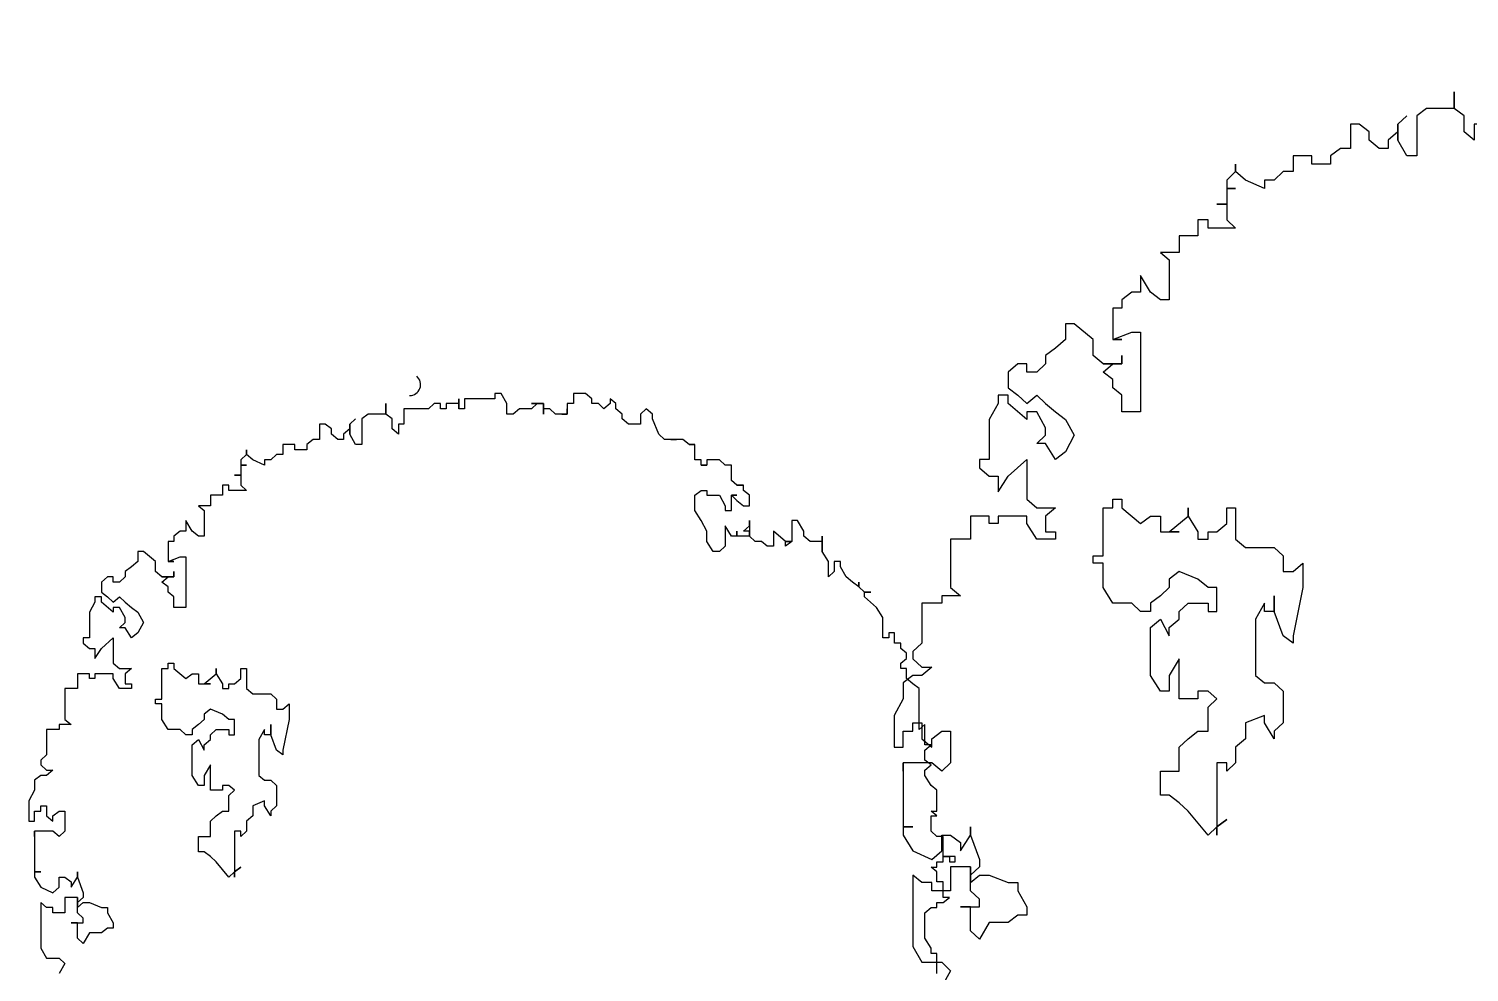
# Model space of a CAD drawing. Extents: x -30 to 1202, y 231 to 898.
# Drawn here: x 160.71 to 167.27, y 369.07 to 373.36 of the extents above; entities that cross this region are included whole.
import ezdxf

# ---------------------------------------------------------------- set-up
doc = ezdxf.new("R2010")
doc.units = 0
doc.header["$LTSCALE"] = 0.04
doc.layers.get('0').update_dxf_attribs({"linetype": 'CONTINUOUS'})
for name, color, linetype in [('0.1', 1, 'CONTINUOUS'), ('0.5', 5, 'CONTINUOUS'), ('CONTORXXNP----00', 255, 'CONTINUOUS'), ('PISO', 1, 'CONTINUOUS')]:
    doc.layers.add(name, color=color, linetype=linetype)
doc.styles.get("Standard").update_dxf_attribs({"font": 'romans.shx'})

# ---------------------------------------------------------------- blocks, each defined once
blk = doc.blocks.new('ARB3')
at = {"color": 0}
for p, q in [((0.0136, 0.4913), (0.0078, 0.4913)), ((0.0078, 0.4913), (0.0078, 0.4852)), ((0.0078, 0.4852), (0.0078, 0.4782)), ((0.0078, 0.4782), (0.0078, 0.4852)), ((0.0078, 0.4852), (0.0136, 0.4852)), ((0.0078, 0.4852), (0.0136, 0.4852)), ((0.0136, 0.4852), (0.0136, 0.4913)), ((0.0581, 0.4782), (0.0523, 0.4852)), ((0.0523, 0.4852), (0.0523, 0.4782)), ((-0.0646, 0.4713), (-0.0698, 0.4652)), ((-0.042, 0.4713), (-0.0646, 0.4713)), ((-0.0368, 0.4713), (-0.042, 0.4652)), ((-0.042, 0.4652), (-0.042, 0.4713)), ((-0.0368, 0.4652), (-0.0368, 0.4713)), ((-0.0142, 0.4713), (-0.02, 0.4652)), ((0.0078, 0.4782), (-0.0142, 0.4782)), ((-0.0142, 0.4782), (-0.0142, 0.4713)), ((0.0136, 0.4782), (0.0078, 0.4782)), ((0.0136, 0.4713), (0.0136, 0.4782)), ((0.0194, 0.4713), (0.0136, 0.4713)), ((0.0245, 0.4713), (0.0194, 0.4652)), ((0.0194, 0.4652), (0.0194, 0.4713)), ((0.0355, 0.4713), (0.0245, 0.4713)), ((0.0523, 0.4782), (0.0355, 0.4782)), ((0.0355, 0.4782), (0.0355, 0.4713)), ((0.0581, 0.4713), (0.0581, 0.4782)), ((0.0633, 0.4713), (0.0581, 0.4713)), ((0.0633, 0.4652), (0.0633, 0.4713)), ((0.1356, 0.4713), (0.1137, 0.4713)), ((0.1137, 0.4713), (0.1137, 0.4652)), ((-0.1085, 0.4583), (-0.1143, 0.4652)), ((-0.1143, 0.4652), (-0.1143, 0.4583)), ((-0.0924, 0.4652), (-0.0975, 0.4583)), ((-0.0866, 0.4583), (-0.0924, 0.4652)), ((-0.0698, 0.4652), (-0.0807, 0.4583)), ((-0.02, 0.4652), (-0.0368, 0.4652)), ((0.0691, 0.4583), (0.0633, 0.4652)), ((0.1079, 0.4652), (0.0969, 0.4583)), ((0.1137, 0.4652), (0.1079, 0.4652)), ((-0.1757, 0.4521), (-0.1809, 0.4452)), ((-0.1311, 0.4521), (-0.1757, 0.4521)), ((-0.1143, 0.4583), (-0.1363, 0.4583)), ((-0.1363, 0.4583), (-0.1311, 0.4521)), ((-0.0975, 0.4583), (-0.1085, 0.4583)), ((-0.0807, 0.4583), (-0.0866, 0.4583)), ((0.0969, 0.4583), (0.0691, 0.4583)), ((-0.1809, 0.4452), (-0.1867, 0.4383)), ((-0.2196, 0.4321), (-0.2254, 0.4321)), ((-0.2254, 0.4321), (-0.2254, 0.4252)), ((-0.2144, 0.4383), (-0.2196, 0.4321)), ((-0.2086, 0.4383), (-0.2144, 0.4383)), ((-0.2035, 0.4321), (-0.2086, 0.4383)), ((-0.1976, 0.4321), (-0.2035, 0.4321)), ((-0.1867, 0.4383), (-0.1976, 0.4383)), ((-0.1976, 0.4383), (-0.1976, 0.4321)), ((-0.2254, 0.4252), (-0.2364, 0.4252)), ((-0.2364, 0.4252), (-0.2364, 0.419)), ((-0.2532, 0.4121), (-0.2642, 0.4052)), ((-0.2312, 0.4121), (-0.2532, 0.4121)), ((-0.2364, 0.419), (-0.2312, 0.419)), ((-0.2312, 0.419), (-0.2312, 0.4121)), ((-0.2642, 0.4052), (-0.2758, 0.3921)), ((-0.281, 0.3921), (-0.2868, 0.386)), ((-0.281, 0.3921), (-0.281, 0.399)), ((-0.281, 0.399), (-0.281, 0.3921)), ((-0.2758, 0.3921), (-0.281, 0.3921)), ((-0.2868, 0.386), (-0.2919, 0.386)), ((-0.2919, 0.386), (-0.2868, 0.386)), ((-0.2868, 0.386), (-0.2919, 0.3791)), ((-0.2978, 0.3721), (-0.3087, 0.366)), ((-0.2919, 0.3791), (-0.2978, 0.3721)), ((-0.3087, 0.366), (-0.3146, 0.366)), ((-0.3146, 0.366), (-0.3146, 0.3591)), ((-0.3146, 0.3529), (-0.3255, 0.346)), ((-0.3146, 0.3591), (-0.3036, 0.3591)), ((-0.2978, 0.3529), (-0.3146, 0.3529)), ((-0.3036, 0.3591), (-0.2978, 0.3529)), ((-0.3255, 0.346), (-0.3423, 0.346)), ((-0.3423, 0.346), (-0.3365, 0.346)), ((-0.3365, 0.346), (-0.3365, 0.3329)), ((-0.3365, 0.3329), (-0.3423, 0.326)), ((-0.3475, 0.326), (-0.3591, 0.3191)), ((-0.3423, 0.326), (-0.3475, 0.326)), ((-0.3591, 0.3191), (-0.3591, 0.3129)), ((-0.3591, 0.3129), (-0.3365, 0.3129)), ((-0.3365, 0.3129), (-0.3365, 0.306)), ((-0.3365, 0.306), (-0.3365, 0.3129)), ((-0.3365, 0.3129), (-0.3313, 0.306)), ((-0.3365, 0.306), (-0.3475, 0.2929)), ((-0.3313, 0.306), (-0.3365, 0.306)), ((-0.3475, 0.2929), (-0.3313, 0.2929)), ((-0.3313, 0.2929), (-0.3313, 0.286)), ((-0.3313, 0.286), (-0.3365, 0.2799)), ((-0.3365, 0.2729), (-0.3423, 0.2668)), ((-0.3365, 0.2799), (-0.3365, 0.2729)), ((-0.3869, 0.2668), (-0.3921, 0.2599)), ((-0.3753, 0.2668), (-0.3869, 0.2668)), ((-0.3753, 0.2599), (-0.3753, 0.2668)), ((-0.3533, 0.2668), (-0.3591, 0.2668)), ((-0.3591, 0.2668), (-0.3423, 0.2668)), ((-0.3475, 0.2599), (-0.3533, 0.2668)), ((-0.3423, 0.2668), (-0.3475, 0.2668)), ((-0.3475, 0.2668), (-0.3475, 0.2599)), ((-0.3423, 0.2668), (-0.3423, 0.2529)), ((-0.3979, 0.2529), (-0.403, 0.2468)), ((-0.3921, 0.2599), (-0.3979, 0.2599)), ((-0.3979, 0.2599), (-0.3979, 0.2529)), ((-0.3979, 0.2529), (-0.3979, 0.2599)), ((-0.3979, 0.2599), (-0.3979, 0.2529)), ((-0.3869, 0.2468), (-0.3869, 0.2529)), ((-0.3869, 0.2529), (-0.3869, 0.2468)), ((-0.3869, 0.2468), (-0.3811, 0.2529)), ((-0.3811, 0.2529), (-0.3753, 0.2599)), ((-0.3423, 0.2529), (-0.3475, 0.2529)), ((-0.3475, 0.2529), (-0.3423, 0.2529)), ((-0.3423, 0.2529), (-0.3423, 0.2468)), ((-0.403, 0.2468), (-0.4198, 0.2468)), ((-0.4198, 0.2468), (-0.4198, 0.2399)), ((-0.3701, 0.2468), (-0.3869, 0.2468)), ((-0.3701, 0.2399), (-0.3701, 0.2468)), ((-0.3423, 0.2468), (-0.3533, 0.2399)), ((-0.4198, 0.2399), (-0.4256, 0.2337)), ((-0.4256, 0.2337), (-0.4256, 0.2199)), ((-0.3869, 0.2337), (-0.3753, 0.2399)), ((-0.3869, 0.2199), (-0.3869, 0.2337)), ((-0.3753, 0.2399), (-0.3701, 0.2399)), ((-0.3533, 0.2399), (-0.3313, 0.2399)), ((-0.3313, 0.2399), (-0.3255, 0.2337)), ((-0.3255, 0.2337), (-0.3255, 0.2268)), ((-0.3255, 0.2268), (-0.3365, 0.2199)), ((-0.4256, 0.2199), (-0.4198, 0.2199)), ((-0.4198, 0.2137), (-0.4256, 0.2137)), ((-0.4256, 0.2137), (-0.4256, 0.2068)), ((-0.4198, 0.2199), (-0.4198, 0.2137)), ((-0.4198, 0.2137), (-0.4198, 0.2199)), ((-0.4198, 0.2199), (-0.4198, 0.2137)), ((-0.3921, 0.2137), (-0.3921, 0.2199)), ((-0.3921, 0.2199), (-0.3869, 0.2199)), ((-0.3869, 0.2068), (-0.3921, 0.2137)), ((-0.3591, 0.2137), (-0.3701, 0.2068)), ((-0.3475, 0.2199), (-0.3591, 0.2137)), ((-0.3365, 0.2199), (-0.3475, 0.2199)), ((-0.4424, 0.2007), (-0.4476, 0.1937)), ((-0.4256, 0.2068), (-0.4424, 0.2068)), ((-0.4424, 0.2068), (-0.4424, 0.2007)), ((-0.4424, 0.2007), (-0.4424, 0.2068)), ((-0.4424, 0.2068), (-0.4424, 0.2007)), ((-0.3701, 0.2068), (-0.3869, 0.2068)), ((-0.4476, 0.1937), (-0.4476, 0.1807)), ((-0.4476, 0.1807), (-0.4476, 0.1868)), ((-0.4476, 0.1868), (-0.4476, 0.1737)), ((-0.4476, 0.1737), (-0.4534, 0.1676)), ((-0.4754, 0.1607), (-0.4812, 0.1537)), ((-0.4702, 0.1607), (-0.4754, 0.1607)), ((-0.4534, 0.1676), (-0.4702, 0.1607)), ((-0.4812, 0.1537), (-0.4754, 0.1476)), ((-0.4754, 0.1476), (-0.4644, 0.1476)), ((-0.4644, 0.1476), (-0.4644, 0.1345)), ((-0.4644, 0.1345), (-0.4702, 0.1276)), ((-0.487, 0.1207), (-0.4922, 0.1145)), ((-0.4812, 0.1207), (-0.487, 0.1207)), ((-0.4754, 0.1276), (-0.4812, 0.1207)), ((-0.4702, 0.1276), (-0.4754, 0.1276)), ((-0.4922, 0.1145), (-0.487, 0.1145)), ((-0.487, 0.1145), (-0.4812, 0.1076)), ((-0.4812, 0.1076), (-0.487, 0.1015)), ((-0.487, 0.1015), (-0.487, 0.0945)), ((-0.487, 0.0945), (-0.4922, 0.0945)), ((-0.498, 0.0745), (-0.487, 0.0745)), ((-0.487, 0.0745), (-0.487, 0.0676)), ((-0.487, 0.0676), (-0.4754, 0.0676)), ((-0.4754, 0.0676), (-0.4812, 0.0676)), ((-0.4812, 0.0676), (-0.4754, 0.0676)), ((-0.4754, 0.0676), (-0.4754, 0.0615)), ((-0.4754, 0.0615), (-0.4754, 0.0676)), ((-0.4754, 0.0676), (-0.4754, 0.0546)), ((-0.4754, 0.0546), (-0.4812, 0.0484)), ((-0.4754, 0.0415), (-0.487, 0.0415)), ((-0.487, 0.0415), (-0.487, 0.0284)), ((-0.4812, 0.0484), (-0.4812, 0.0415)), ((-0.4812, 0.0415), (-0.4754, 0.0415)), ((-0.487, 0.0284), (-0.487, 0.0346)), ((-0.487, 0.0346), (-0.4812, 0.0284)), ((-0.4812, 0.0284), (-0.4812, 0.0153)), ((-0.4812, 0.0153), (-0.4754, 0.0084)), ((-0.487, 0.0015), (-0.498, -0.0047)), ((-0.4754, 0.0015), (-0.487, 0.0015)), ((-0.4754, 0.0084), (-0.4754, 0.0015)), ((-0.4922, -0.0446), (-0.4812, -0.0446)), ((-0.4812, -0.0446), (-0.4812, -0.0508)), ((-0.4812, -0.0508), (-0.4922, -0.0508)), ((-0.4922, -0.0508), (-0.487, -0.0508)), ((-0.487, -0.0508), (-0.487, -0.0646)), ((-0.487, -0.0646), (-0.4812, -0.0646)), ((-0.4812, -0.0646), (-0.4812, -0.0708)), ((-0.4812, -0.0708), (-0.487, -0.0708)), ((-0.487, -0.0708), (-0.487, -0.0777)), ((-0.487, -0.0777), (-0.4812, -0.0839)), ((-0.4812, -0.0839), (-0.4812, -0.1108)), ((-0.4812, -0.1108), (-0.4644, -0.1108)), ((-0.4644, -0.1108), (-0.4644, -0.1169)), ((-0.4644, -0.1169), (-0.4534, -0.1169)), ((-0.4534, -0.1169), (-0.4592, -0.1238)), ((-0.4702, -0.1238), (-0.4754, -0.1308)), ((-0.4592, -0.1238), (-0.4702, -0.1238)), ((-0.4754, -0.1308), (-0.487, -0.1308)), ((-0.487, -0.1308), (-0.4754, -0.1308)), ((-0.4754, -0.1308), (-0.4754, -0.15)), ((-0.4754, -0.15), (-0.4702, -0.1569)), ((-0.4702, -0.1569), (-0.4424, -0.1569)), ((-0.4424, -0.1569), (-0.4424, -0.1638)), ((-0.4644, -0.17), (-0.4702, -0.1638)), ((-0.4702, -0.1638), (-0.4644, -0.17)), ((-0.4534, -0.17), (-0.4644, -0.17)), ((-0.4644, -0.17), (-0.4592, -0.17)), ((-0.4592, -0.17), (-0.4534, -0.1769)), ((-0.4424, -0.1638), (-0.4534, -0.17)), ((-0.4534, -0.1769), (-0.4476, -0.1769)), ((-0.4476, -0.1769), (-0.4476, -0.1831)), ((-0.4592, -0.19), (-0.4644, -0.1969)), ((-0.4534, -0.19), (-0.4592, -0.19)), ((-0.4476, -0.1831), (-0.4534, -0.19)), ((-0.4644, -0.1969), (-0.4644, -0.2031)), ((-0.4644, -0.2031), (-0.4476, -0.2031)), ((-0.4476, -0.2031), (-0.4476, -0.21)), ((-0.4476, -0.21), (-0.4424, -0.2169)), ((-0.4424, -0.2169), (-0.4366, -0.2169)), ((-0.4366, -0.2169), (-0.4366, -0.23)), ((-0.4366, -0.23), (-0.4424, -0.23)), ((-0.4424, -0.23), (-0.4424, -0.243)), ((-0.1531, -0.243), (-0.1589, -0.2361)), ((-0.1589, -0.2361), (-0.1421, -0.2361)), ((-0.1421, -0.2361), (-0.1085, -0.243)), ((-0.4424, -0.243), (-0.4315, -0.243)), ((-0.4315, -0.243), (-0.4315, -0.25)), ((-0.4315, -0.25), (-0.4256, -0.2561)), ((-0.1699, -0.2561), (-0.1641, -0.25)), ((-0.1641, -0.25), (-0.1531, -0.25)), ((-0.1531, -0.25), (-0.1531, -0.243)), ((-0.1085, -0.25), (-0.1253, -0.2561)), ((-0.1085, -0.243), (-0.1033, -0.243)), ((-0.1033, -0.243), (-0.1085, -0.25)), ((-0.0756, -0.2561), (-0.0698, -0.25)), ((-0.0698, -0.25), (-0.0478, -0.25)), ((-0.0478, -0.25), (-0.042, -0.2561)), ((-0.4256, -0.2561), (-0.4256, -0.263)), ((-0.1699, -0.2761), (-0.1699, -0.2561)), ((-0.1253, -0.2561), (-0.1363, -0.2561)), ((-0.1363, -0.2561), (-0.1253, -0.2561)), ((-0.1253, -0.2561), (-0.1253, -0.263)), ((-0.0756, -0.263), (-0.0756, -0.2561)), ((-0.0368, -0.2561), (-0.0478, -0.263)), ((-0.042, -0.2561), (-0.0368, -0.2561)), ((-0.4256, -0.263), (-0.4198, -0.263)), ((-0.4198, -0.263), (-0.4256, -0.2761)), ((-0.1253, -0.263), (-0.1311, -0.263)), ((-0.1311, -0.263), (-0.1201, -0.2692)), ((-0.1201, -0.2692), (-0.0807, -0.2692)), ((-0.0807, -0.2692), (-0.0756, -0.263)), ((-0.0478, -0.263), (-0.053, -0.263)), ((-0.053, -0.263), (-0.0478, -0.2761)), ((-0.4256, -0.2761), (-0.4315, -0.283)), ((-0.1757, -0.283), (-0.1699, -0.2761)), ((-0.0478, -0.2761), (-0.0368, -0.2761)), ((-0.0368, -0.2761), (-0.031, -0.283)), ((-0.4315, -0.283), (-0.4366, -0.283)), ((-0.4366, -0.283), (-0.4315, -0.283)), ((-0.4315, -0.283), (-0.4256, -0.2892)), ((-0.4256, -0.2892), (-0.4198, -0.2892)), ((-0.4198, -0.2892), (-0.4198, -0.283)), ((-0.4198, -0.283), (-0.4198, -0.2892)), ((-0.4198, -0.2892), (-0.4089, -0.2892)), ((-0.4089, -0.2892), (-0.4089, -0.2961)), ((-0.4089, -0.2961), (-0.4089, -0.2892)), ((-0.4089, -0.2892), (-0.3979, -0.2892)), ((-0.3979, -0.2892), (-0.3921, -0.283)), ((-0.3921, -0.283), (-0.3921, -0.3022)), ((-0.1976, -0.2892), (-0.1976, -0.283)), ((-0.1976, -0.283), (-0.1757, -0.283)), ((-0.1867, -0.2892), (-0.1976, -0.2892)), ((-0.1809, -0.2961), (-0.1867, -0.2892)), ((-0.031, -0.283), (-0.02, -0.283)), ((-0.02, -0.283), (-0.0142, -0.2892)), ((-0.0142, -0.2892), (-0.02, -0.2892)), ((-0.02, -0.2892), (-0.02, -0.2961)), ((0.0245, -0.2961), (0.0194, -0.2892)), ((0.0194, -0.2892), (0.0245, -0.2961)), ((-0.1809, -0.3022), (-0.1809, -0.2961)), ((-0.1253, -0.2961), (-0.1421, -0.2961)), ((-0.1421, -0.2961), (-0.1421, -0.3022)), ((-0.1253, -0.3022), (-0.1253, -0.2961)), ((-0.0646, -0.2961), (-0.0698, -0.3022)), ((-0.0588, -0.3022), (-0.0646, -0.2961)), ((-0.02, -0.2961), (0.0304, -0.2961)), ((0.0304, -0.2961), (0.0245, -0.2961)), ((0.0245, -0.2961), (0.0304, -0.3022)), ((-0.3921, -0.3022), (-0.3979, -0.3022)), ((-0.3979, -0.3022), (-0.3979, -0.3092)), ((-0.3979, -0.3092), (-0.3869, -0.3092)), ((-0.3869, -0.3092), (-0.3869, -0.3222)), ((-0.1918, -0.3161), (-0.1809, -0.3092)), ((-0.1757, -0.3022), (-0.1809, -0.3022)), ((-0.1809, -0.3092), (-0.1757, -0.3092)), ((-0.1757, -0.3092), (-0.1757, -0.3022)), ((-0.1479, -0.3092), (-0.1531, -0.3222)), ((-0.1421, -0.3022), (-0.1479, -0.3092)), ((-0.1311, -0.3161), (-0.1311, -0.3022)), ((-0.1311, -0.3022), (-0.1253, -0.3022)), ((-0.0698, -0.3022), (-0.0698, -0.3092)), ((-0.0698, -0.3092), (-0.0646, -0.3092)), ((-0.0646, -0.3092), (-0.0646, -0.3222)), ((-0.042, -0.3022), (-0.0588, -0.3022)), ((-0.042, -0.3092), (-0.042, -0.3022)), ((-0.0368, -0.3161), (-0.042, -0.3092)), ((0.0304, -0.3022), (0.0136, -0.3161)), ((-0.1918, -0.3161), (-0.1976, -0.3161)), ((-0.1976, -0.3161), (-0.1918, -0.3161)), ((-0.1809, -0.3292), (-0.1918, -0.3161)), ((-0.1253, -0.3222), (-0.1311, -0.3161)), ((-0.031, -0.3222), (-0.0368, -0.3161)), ((0.0136, -0.3161), (0.0078, -0.3222)), ((-0.3869, -0.3222), (-0.3753, -0.3222)), ((-0.3753, -0.3222), (-0.3753, -0.3353)), ((-0.3753, -0.3353), (-0.3701, -0.3292)), ((-0.3701, -0.3292), (-0.3423, -0.3292)), ((-0.3423, -0.3292), (-0.3423, -0.3353)), ((-0.1809, -0.3353), (-0.1809, -0.3222)), ((-0.1809, -0.3222), (-0.1809, -0.3292)), ((-0.1809, -0.3292), (-0.1809, -0.3222)), ((-0.1809, -0.3222), (-0.1809, -0.3292)), ((-0.1531, -0.3222), (-0.1479, -0.3292)), ((-0.1479, -0.3292), (-0.1421, -0.3292)), ((-0.1421, -0.3292), (-0.1363, -0.3353)), ((-0.1201, -0.3222), (-0.1253, -0.3222)), ((-0.1143, -0.3292), (-0.1201, -0.3222)), ((-0.1201, -0.3353), (-0.1085, -0.3292)), ((-0.1085, -0.3292), (-0.1143, -0.3292)), ((-0.0646, -0.3222), (-0.0924, -0.3222)), ((-0.0924, -0.3222), (-0.0807, -0.3292)), ((-0.0807, -0.3292), (-0.0698, -0.3292)), ((-0.0698, -0.3292), (-0.0698, -0.3353)), ((-0.0142, -0.3222), (-0.031, -0.3222)), ((-0.0142, -0.3353), (-0.0142, -0.3222)), ((0.0078, -0.3222), (0.0026, -0.3292)), ((0.0026, -0.3292), (0.0026, -0.3353)), ((-0.3423, -0.3353), (-0.3475, -0.3422)), ((-0.1918, -0.3422), (-0.1918, -0.3353)), ((-0.1918, -0.3353), (-0.1809, -0.3353)), ((-0.1363, -0.3353), (-0.1311, -0.3422)), ((-0.1143, -0.3422), (-0.1201, -0.3353)), ((-0.0698, -0.3353), (-0.0807, -0.3422)), ((0.0026, -0.3353), (-0.0142, -0.3353)), ((-0.3475, -0.3422), (-0.3591, -0.3492)), ((-0.3591, -0.3492), (-0.3475, -0.3492)), ((-0.3475, -0.3492), (-0.3475, -0.3553)), ((-0.3197, -0.3553), (-0.3197, -0.3492)), ((-0.3197, -0.3492), (-0.2642, -0.3492)), ((-0.2642, -0.3492), (-0.2642, -0.3622)), ((-0.1976, -0.3622), (-0.1867, -0.3492)), ((-0.1867, -0.3492), (-0.1918, -0.3422)), ((-0.1311, -0.3422), (-0.1253, -0.3422)), ((-0.1253, -0.3492), (-0.1311, -0.3553)), ((-0.1253, -0.3422), (-0.1253, -0.3492)), ((-0.0807, -0.3422), (-0.1143, -0.3422)), ((-0.3475, -0.3553), (-0.3423, -0.3622)), ((-0.3146, -0.3684), (-0.3197, -0.3553)), ((-0.1311, -0.3553), (-0.1311, -0.3684)), ((-0.3423, -0.3622), (-0.3365, -0.3622)), ((-0.3365, -0.3622), (-0.3365, -0.3684)), ((-0.3365, -0.3684), (-0.3146, -0.3684)), ((-0.3146, -0.3684), (-0.3146, -0.3622)), ((-0.3146, -0.3622), (-0.3146, -0.3684)), ((-0.2978, -0.3622), (-0.3036, -0.3622)), ((-0.3036, -0.3622), (-0.2978, -0.3622)), ((-0.2978, -0.3684), (-0.2978, -0.3622)), ((-0.2978, -0.3622), (-0.2978, -0.3753)), ((-0.2919, -0.3753), (-0.2978, -0.3684)), ((-0.2868, -0.3684), (-0.2919, -0.3753)), ((-0.281, -0.3684), (-0.2868, -0.3684)), ((-0.2758, -0.3622), (-0.281, -0.3684)), ((-0.2642, -0.3622), (-0.2758, -0.3622)), ((-0.2035, -0.3684), (-0.2035, -0.3622)), ((-0.2035, -0.3622), (-0.1976, -0.3622)), ((-0.1976, -0.3684), (-0.2035, -0.3684)), ((-0.1976, -0.3753), (-0.1976, -0.3684)), ((-0.1311, -0.3684), (-0.1421, -0.3753)), ((-0.2978, -0.3753), (-0.3036, -0.3822)), ((-0.1641, -0.3753), (-0.1976, -0.3753)), ((-0.1641, -0.3822), (-0.1641, -0.3753)), ((-0.1421, -0.3753), (-0.1589, -0.3753)), ((-0.1589, -0.3753), (-0.1589, -0.3822)), ((-0.3146, -0.3822), (-0.3255, -0.3953)), ((-0.3036, -0.3822), (-0.3146, -0.3822)), ((-0.1589, -0.3822), (-0.1641, -0.3822)), ((-0.3255, -0.3953), (-0.3255, -0.4014)), ((-0.259, -0.4014), (-0.248, -0.3953)), ((-0.248, -0.3953), (-0.2364, -0.4014)), ((-0.3255, -0.4014), (-0.3146, -0.4014)), ((-0.3146, -0.4014), (-0.3087, -0.4084)), ((-0.3087, -0.4084), (-0.3036, -0.4153)), ((-0.27, -0.4153), (-0.2642, -0.4084)), ((-0.2642, -0.4084), (-0.259, -0.4014)), ((-0.2312, -0.4084), (-0.2422, -0.4153)), ((-0.2364, -0.4014), (-0.2312, -0.4084)), ((-0.1976, -0.4214), (-0.1976, -0.4084)), ((-0.1976, -0.4084), (-0.1918, -0.4153)), ((-0.1809, -0.4153), (-0.1809, -0.4084)), ((-0.1809, -0.4084), (-0.1757, -0.4084)), ((-0.1757, -0.4084), (-0.1757, -0.4214)), ((-0.3036, -0.4153), (-0.2978, -0.4153)), ((-0.2978, -0.4153), (-0.2919, -0.4214)), ((-0.2758, -0.4214), (-0.27, -0.4153)), ((-0.2532, -0.4153), (-0.2642, -0.4214)), ((-0.248, -0.4153), (-0.2532, -0.4153)), ((-0.2422, -0.4214), (-0.248, -0.4153)), ((-0.2422, -0.4153), (-0.2422, -0.4214)), ((-0.1918, -0.4153), (-0.1809, -0.4153)), ((-0.2919, -0.4284), (-0.2978, -0.4284)), ((-0.2978, -0.4284), (-0.2978, -0.4345)), ((-0.2919, -0.4214), (-0.2919, -0.4284)), ((-0.27, -0.4284), (-0.2758, -0.4214)), ((-0.2758, -0.4345), (-0.27, -0.4284)), ((-0.259, -0.4284), (-0.27, -0.4414)), ((-0.2642, -0.4214), (-0.2642, -0.4284)), ((-0.2642, -0.4284), (-0.259, -0.4284)), ((-0.2196, -0.4414), (-0.2312, -0.4284)), ((-0.2312, -0.4284), (-0.2035, -0.4284)), ((-0.2035, -0.4284), (-0.1976, -0.4214)), ((-0.1867, -0.4284), (-0.1918, -0.4284)), ((-0.1918, -0.4284), (-0.1918, -0.4484)), ((-0.1757, -0.4214), (-0.1867, -0.4284)), ((0.0691, -0.4345), (0.0801, -0.4284)), ((0.0801, -0.4284), (0.0859, -0.4284)), ((0.0859, -0.4284), (0.0859, -0.4345)), ((-0.2978, -0.4345), (-0.2919, -0.4414)), ((-0.281, -0.4414), (-0.2758, -0.4345)), ((0.0633, -0.4414), (0.0633, -0.4345)), ((0.0633, -0.4345), (0.0691, -0.4345)), ((0.0859, -0.4345), (0.0911, -0.4414)), ((-0.2919, -0.4414), (-0.281, -0.4414)), ((-0.27, -0.4414), (-0.2758, -0.4414)), ((-0.2758, -0.4414), (-0.2758, -0.4484)), ((-0.2758, -0.4484), (-0.27, -0.4484)), ((-0.27, -0.4484), (-0.259, -0.4545)), ((-0.2086, -0.4484), (-0.2196, -0.4414)), ((-0.2196, -0.4545), (-0.2196, -0.4484)), ((-0.2196, -0.4484), (-0.2086, -0.4484)), ((-0.1918, -0.4484), (-0.1867, -0.4484)), ((-0.1867, -0.4484), (-0.1867, -0.4545)), ((0.0581, -0.4545), (0.0633, -0.4414)), ((0.0911, -0.4414), (0.0911, -0.4545)), ((-0.259, -0.4545), (-0.2312, -0.4545)), ((-0.2312, -0.4545), (-0.2312, -0.4614)), ((-0.2254, -0.4614), (-0.2196, -0.4545)), ((-0.1867, -0.4545), (-0.1918, -0.4545)), ((-0.1918, -0.4545), (-0.1918, -0.4676)), ((0.0581, -0.4614), (0.0581, -0.4545)), ((0.0911, -0.4545), (0.1027, -0.4614)), ((-0.2312, -0.4614), (-0.2254, -0.4614)), ((-0.1918, -0.4676), (-0.1757, -0.4676)), ((-0.1757, -0.4676), (-0.1757, -0.4814)), ((0.0304, -0.4676), (0.0245, -0.4676)), ((0.0245, -0.4676), (0.0304, -0.4676)), ((0.0304, -0.4676), (0.0472, -0.4614)), ((0.0413, -0.4745), (0.0304, -0.4676)), ((0.0472, -0.4614), (0.0523, -0.4614)), ((0.0523, -0.4614), (0.0581, -0.4676)), ((0.0691, -0.4676), (0.0523, -0.4676)), ((0.0523, -0.4676), (0.0523, -0.4814)), ((0.0633, -0.4676), (0.0581, -0.4614)), ((0.0581, -0.4676), (0.0633, -0.4676)), ((0.0749, -0.4614), (0.0691, -0.4676)), ((0.0801, -0.4614), (0.0749, -0.4614)), ((0.0801, -0.4745), (0.0801, -0.4614)), ((0.0969, -0.4676), (0.0801, -0.4676)), ((0.0801, -0.4676), (0.0801, -0.4745)), ((0.1027, -0.4614), (0.0969, -0.4676)), ((-0.1421, -0.4814), (-0.1363, -0.4745)), ((-0.1363, -0.4745), (-0.1363, -0.4876)), ((0.0304, -0.4814), (0.0355, -0.4745)), ((0.0355, -0.4745), (0.0413, -0.4745)), ((-0.1757, -0.4814), (-0.1421, -0.4814)), ((-0.1363, -0.4876), (-0.1311, -0.4876)), ((-0.1311, -0.4876), (-0.1311, -0.5014)), ((-0.042, -0.4876), (-0.042, -0.4814)), ((-0.042, -0.4814), (-0.02, -0.4814)), ((-0.0368, -0.4945), (-0.042, -0.4876)), ((-0.02, -0.4814), (-0.0142, -0.4876)), ((-0.0142, -0.4876), (-0.02, -0.4945)), ((0.0304, -0.4876), (0.0304, -0.4814)), ((0.0413, -0.4876), (0.0304, -0.4876)), ((0.0472, -0.4945), (0.0413, -0.4876)), ((0.0523, -0.4814), (0.0691, -0.4814)), ((0.0691, -0.4814), (0.0691, -0.4945)), ((0.1188, -0.4876), (0.1247, -0.4814)), ((0.1188, -0.5014), (0.1188, -0.4876)), ((0.1247, -0.4814), (0.1356, -0.4876)), ((-0.0866, -0.5014), (-0.0866, -0.4945)), ((-0.0866, -0.4945), (-0.0807, -0.5014)), ((-0.0368, -0.5014), (-0.031, -0.4945)), ((-0.031, -0.4945), (-0.0368, -0.4945)), ((-0.02, -0.4945), (-0.02, -0.5145)), ((0.0413, -0.5076), (0.0472, -0.4945)), ((0.0691, -0.4945), (0.0633, -0.4945)), ((0.0633, -0.4945), (0.0633, -0.5014)), ((-0.1311, -0.5014), (-0.1033, -0.5014)), ((-0.1033, -0.5014), (-0.0975, -0.5076)), ((-0.0975, -0.5076), (-0.0924, -0.5076)), ((-0.0924, -0.5076), (-0.0866, -0.5014)), ((-0.0807, -0.5014), (-0.0807, -0.5076)), ((-0.0807, -0.5076), (-0.0756, -0.5145)), ((-0.0478, -0.5076), (-0.0478, -0.5014)), ((-0.0478, -0.5014), (-0.0368, -0.5014)), ((-0.042, -0.5076), (-0.0478, -0.5076)), ((-0.042, -0.5145), (-0.042, -0.5076)), ((0.0245, -0.5145), (0.0245, -0.5076)), ((0.0245, -0.5076), (0.0245, -0.5145)), ((0.0304, -0.5145), (0.0413, -0.5076)), ((0.0633, -0.5014), (0.0581, -0.5076)), ((0.0581, -0.5076), (0.1079, -0.5076)), ((0.1079, -0.5076), (0.1188, -0.5014)), ((-0.0756, -0.5145), (-0.0646, -0.5145)), ((-0.0646, -0.5145), (-0.053, -0.5206)), ((-0.053, -0.5206), (-0.031, -0.5206)), ((-0.031, -0.5145), (-0.042, -0.5145)), ((-0.031, -0.5206), (-0.031, -0.5145)), ((-0.02, -0.5145), (-0.0142, -0.5145)), ((-0.0142, -0.5145), (-0.02, -0.5145)), ((-0.02, -0.5145), (0.0245, -0.5145)), ((0.0245, -0.5145), (0.0304, -0.5145))]:
    blk.add_line(p, q, dxfattribs=at)
for p, q in [((-0.4922, 0.0945), (-0.498, 0.0876)), ((-0.498, 0.0876), (-0.498, 0.0745)), ((-0.498, -0.0047), (-0.498, -0.0116)), ((-0.498, -0.0116), (-0.4922, -0.0116)), ((-0.4922, -0.0116), (-0.4922, -0.0446))]:
    blk.add_line(p, q)
at = {"layer": 'CONTORXXNP----00'}
for p, q in [((0.0523, 0.4852), (0.0523, 0.4782)), ((0.0581, 0.4782), (0.0523, 0.4852)), ((-0.0646, 0.4713), (-0.0698, 0.4652)), ((-0.042, 0.4713), (-0.0646, 0.4713)), ((-0.042, 0.4652), (-0.042, 0.4713)), ((-0.0368, 0.4713), (-0.042, 0.4652)), ((-0.0368, 0.4652), (-0.0368, 0.4713)), ((-0.0142, 0.4713), (-0.02, 0.4652)), ((-0.0142, 0.4782), (-0.0142, 0.4713)), ((0.0078, 0.4782), (-0.0142, 0.4782)), ((0.0136, 0.4782), (0.0078, 0.4782)), ((0.0136, 0.4713), (0.0136, 0.4782)), ((0.0194, 0.4713), (0.0136, 0.4713)), ((0.0194, 0.4652), (0.0194, 0.4713)), ((0.0245, 0.4713), (0.0194, 0.4652)), ((0.0355, 0.4713), (0.0245, 0.4713)), ((0.0355, 0.4782), (0.0355, 0.4713)), ((0.0523, 0.4782), (0.0355, 0.4782)), ((0.0581, 0.4713), (0.0581, 0.4782)), ((0.0633, 0.4713), (0.0581, 0.4713)), ((0.0633, 0.4652), (0.0633, 0.4713)), ((0.1137, 0.4713), (0.1137, 0.4652)), ((0.1356, 0.4713), (0.1137, 0.4713)), ((-0.1143, 0.4652), (-0.1143, 0.4583)), ((-0.1085, 0.4583), (-0.1143, 0.4652)), ((-0.0924, 0.4652), (-0.0975, 0.4583)), ((-0.0866, 0.4583), (-0.0924, 0.4652)), ((-0.0698, 0.4652), (-0.0807, 0.4583)), ((-0.02, 0.4652), (-0.0368, 0.4652)), ((0.0691, 0.4583), (0.0633, 0.4652)), ((0.1079, 0.4652), (0.0969, 0.4583)), ((0.1137, 0.4652), (0.1079, 0.4652)), ((-0.1757, 0.4521), (-0.1809, 0.4452)), ((-0.1311, 0.4521), (-0.1757, 0.4521)), ((-0.1363, 0.4583), (-0.1311, 0.4521)), ((-0.1143, 0.4583), (-0.1363, 0.4583)), ((-0.0975, 0.4583), (-0.1085, 0.4583)), ((-0.0807, 0.4583), (-0.0866, 0.4583)), ((0.0969, 0.4583), (0.0691, 0.4583)), ((-0.1809, 0.4452), (-0.1867, 0.4383)), ((-0.2254, 0.4321), (-0.2254, 0.4252)), ((-0.2196, 0.4321), (-0.2254, 0.4321)), ((-0.2144, 0.4383), (-0.2196, 0.4321)), ((-0.2086, 0.4383), (-0.2144, 0.4383)), ((-0.2035, 0.4321), (-0.2086, 0.4383)), ((-0.1976, 0.4321), (-0.2035, 0.4321)), ((-0.1976, 0.4383), (-0.1976, 0.4321)), ((-0.1867, 0.4383), (-0.1976, 0.4383)), ((-0.2364, 0.4252), (-0.2364, 0.419)), ((-0.2254, 0.4252), (-0.2364, 0.4252)), ((-0.2532, 0.4121), (-0.2642, 0.4052)), ((-0.2312, 0.4121), (-0.2532, 0.4121)), ((-0.2364, 0.419), (-0.2312, 0.419)), ((-0.2312, 0.419), (-0.2312, 0.4121)), ((-0.2642, 0.4052), (-0.2758, 0.3921)), ((-0.281, 0.3921), (-0.2868, 0.386)), ((-0.2758, 0.3921), (-0.281, 0.3921)), ((-0.2868, 0.386), (-0.2919, 0.3791)), ((-0.2978, 0.3721), (-0.3087, 0.366)), ((-0.2919, 0.3791), (-0.2978, 0.3721)), ((-0.3146, 0.366), (-0.3146, 0.3591)), ((-0.3087, 0.366), (-0.3146, 0.366)), ((-0.3146, 0.3529), (-0.3255, 0.346)), ((-0.3146, 0.3591), (-0.3036, 0.3591)), ((-0.2978, 0.3529), (-0.3146, 0.3529)), ((-0.3036, 0.3591), (-0.2978, 0.3529)), ((-0.3365, 0.346), (-0.3255, 0.346)), ((-0.3365, 0.346), (-0.3365, 0.3329)), ((-0.3365, 0.3329), (-0.3423, 0.326)), ((-0.3475, 0.326), (-0.3591, 0.3191)), ((-0.3423, 0.326), (-0.3475, 0.326)), ((-0.3591, 0.3191), (-0.3591, 0.3129)), ((-0.3591, 0.3129), (-0.3365, 0.3129)), ((-0.3365, 0.306), (-0.3365, 0.3129)), ((-0.3365, 0.3129), (-0.3365, 0.306)), ((-0.3365, 0.306), (-0.3475, 0.2929)), ((-0.3475, 0.2929), (-0.3313, 0.2929)), ((-0.3313, 0.2929), (-0.3313, 0.286)), ((-0.3313, 0.286), (-0.3365, 0.2799)), ((-0.3365, 0.2729), (-0.3423, 0.2668)), ((-0.3365, 0.2799), (-0.3365, 0.2729)), ((-0.3869, 0.2668), (-0.3921, 0.2599)), ((-0.3753, 0.2668), (-0.3869, 0.2668)), ((-0.3753, 0.2599), (-0.3753, 0.2668)), ((-0.3423, 0.2668), (-0.3423, 0.2529)), ((-0.3979, 0.2529), (-0.403, 0.2468)), ((-0.3979, 0.2599), (-0.3979, 0.2529)), ((-0.3979, 0.2529), (-0.3979, 0.2599)), ((-0.3979, 0.2599), (-0.3979, 0.2529)), ((-0.3921, 0.2599), (-0.3979, 0.2599)), ((-0.3869, 0.2468), (-0.3811, 0.2529)), ((-0.3811, 0.2529), (-0.3753, 0.2599)), ((-0.3423, 0.2529), (-0.3423, 0.2468)), ((-0.4198, 0.2468), (-0.4198, 0.2399)), ((-0.403, 0.2468), (-0.4198, 0.2468)), ((-0.3701, 0.2468), (-0.3869, 0.2468)), ((-0.3701, 0.2399), (-0.3701, 0.2468)), ((-0.3423, 0.2468), (-0.3533, 0.2399)), ((-0.4198, 0.2399), (-0.4256, 0.2337)), ((-0.4256, 0.2337), (-0.4256, 0.2199)), ((-0.3869, 0.2337), (-0.3753, 0.2399)), ((-0.3869, 0.2199), (-0.3869, 0.2337)), ((-0.3753, 0.2399), (-0.3701, 0.2399)), ((-0.3533, 0.2399), (-0.3313, 0.2399)), ((-0.3313, 0.2399), (-0.3255, 0.2337)), ((-0.3255, 0.2337), (-0.3255, 0.2268)), ((-0.3255, 0.2268), (-0.3365, 0.2199)), ((-0.4256, 0.2199), (-0.4198, 0.2199)), ((-0.4256, 0.2137), (-0.4256, 0.2068)), ((-0.4198, 0.2137), (-0.4256, 0.2137)), ((-0.4198, 0.2199), (-0.4198, 0.2137)), ((-0.4198, 0.2137), (-0.4198, 0.2199)), ((-0.4198, 0.2199), (-0.4198, 0.2137)), ((-0.3921, 0.2199), (-0.3869, 0.2199)), ((-0.3921, 0.2137), (-0.3921, 0.2199)), ((-0.3869, 0.2068), (-0.3921, 0.2137)), ((-0.3591, 0.2137), (-0.3701, 0.2068)), ((-0.3475, 0.2199), (-0.3591, 0.2137)), ((-0.3365, 0.2199), (-0.3475, 0.2199)), ((-0.4424, 0.2007), (-0.4476, 0.1937)), ((-0.4424, 0.2068), (-0.4424, 0.2007)), ((-0.4424, 0.2007), (-0.4424, 0.2068)), ((-0.4424, 0.2068), (-0.4424, 0.2007)), ((-0.4256, 0.2068), (-0.4424, 0.2068)), ((-0.3701, 0.2068), (-0.3869, 0.2068)), ((-0.4476, 0.1937), (-0.4476, 0.1807)), ((-0.4476, 0.1868), (-0.4476, 0.1737)), ((-0.4476, 0.1807), (-0.4476, 0.1868)), ((-0.4476, 0.1737), (-0.4534, 0.1676)), ((-0.4754, 0.1607), (-0.4812, 0.1537)), ((-0.4702, 0.1607), (-0.4754, 0.1607)), ((-0.4534, 0.1676), (-0.4702, 0.1607)), ((-0.4812, 0.1537), (-0.4754, 0.1476)), ((-0.4754, 0.1476), (-0.4644, 0.1476)), ((-0.4644, 0.1476), (-0.4644, 0.1345)), ((-0.4644, 0.1345), (-0.4702, 0.1276)), ((-0.487, 0.1207), (-0.4922, 0.1145)), ((-0.4812, 0.1207), (-0.487, 0.1207)), ((-0.4754, 0.1276), (-0.4812, 0.1207)), ((-0.4702, 0.1276), (-0.4754, 0.1276)), ((-0.4922, 0.1145), (-0.487, 0.1145)), ((-0.487, 0.1145), (-0.4812, 0.1076)), ((-0.4812, 0.1076), (-0.487, 0.1015)), ((-0.487, 0.1015), (-0.487, 0.0945)), ((-0.4922, 0.0945), (-0.498, 0.0876)), ((-0.487, 0.0945), (-0.4922, 0.0945)), ((-0.498, 0.0876), (-0.498, 0.0745)), ((-0.498, 0.0745), (-0.487, 0.0745)), ((-0.487, 0.0745), (-0.487, 0.0676)), ((-0.487, 0.0676), (-0.4754, 0.0676)), ((-0.4812, 0.0676), (-0.4754, 0.0676)), ((-0.4754, 0.0676), (-0.4812, 0.0676)), ((-0.4754, 0.0676), (-0.4754, 0.0546)), ((-0.4754, 0.0615), (-0.4754, 0.0676)), ((-0.4754, 0.0676), (-0.4754, 0.0615)), ((-0.4754, 0.0546), (-0.4812, 0.0484)), ((-0.487, 0.0415), (-0.4812, 0.0415)), ((-0.487, 0.0346), (-0.487, 0.0415)), ((-0.4812, 0.0484), (-0.4812, 0.0415)), ((-0.487, 0.0346), (-0.4812, 0.0284)), ((-0.4812, 0.0284), (-0.4812, 0.0153)), ((-0.4812, 0.0153), (-0.4754, 0.0084)), ((-0.487, 0.0015), (-0.498, -0.0047)), ((-0.4754, 0.0015), (-0.487, 0.0015)), ((-0.4754, 0.0084), (-0.4754, 0.0015)), ((-0.498, -0.0047), (-0.498, -0.0116)), ((-0.498, -0.0116), (-0.4922, -0.0116)), ((-0.4922, -0.0116), (-0.4922, -0.0446)), ((-0.4922, -0.0446), (-0.4812, -0.0446)), ((-0.4812, -0.0446), (-0.4812, -0.0508)), ((-0.487, -0.0508), (-0.4812, -0.0508)), ((-0.487, -0.0508), (-0.487, -0.0646)), ((-0.487, -0.0646), (-0.4812, -0.0646)), ((-0.4812, -0.0646), (-0.4812, -0.0708)), ((-0.487, -0.0708), (-0.487, -0.0777)), ((-0.4812, -0.0708), (-0.487, -0.0708)), ((-0.487, -0.0777), (-0.4812, -0.0839)), ((-0.4812, -0.0839), (-0.4812, -0.1108)), ((-0.4812, -0.1108), (-0.4644, -0.1108)), ((-0.4644, -0.1108), (-0.4644, -0.1169)), ((-0.4644, -0.1169), (-0.4534, -0.1169)), ((-0.4534, -0.1169), (-0.4592, -0.1238)), ((-0.4702, -0.1238), (-0.4754, -0.1308)), ((-0.4592, -0.1238), (-0.4702, -0.1238)), ((-0.4754, -0.1308), (-0.4754, -0.15)), ((-0.4754, -0.15), (-0.4702, -0.1569)), ((-0.4702, -0.1569), (-0.4424, -0.1569)), ((-0.4424, -0.1569), (-0.4424, -0.1638)), ((-0.4592, -0.17), (-0.4534, -0.17)), ((-0.4592, -0.17), (-0.4534, -0.1769)), ((-0.4424, -0.1638), (-0.4534, -0.17)), ((-0.4534, -0.1769), (-0.4476, -0.1769)), ((-0.4476, -0.1769), (-0.4476, -0.1831)), ((-0.4592, -0.19), (-0.4644, -0.1969)), ((-0.4534, -0.19), (-0.4592, -0.19)), ((-0.4476, -0.1831), (-0.4534, -0.19)), ((-0.4644, -0.1969), (-0.4644, -0.2031)), ((-0.4644, -0.2031), (-0.4476, -0.2031)), ((-0.4476, -0.2031), (-0.4476, -0.21)), ((-0.4476, -0.21), (-0.4424, -0.2169)), ((-0.4424, -0.2169), (-0.4366, -0.2169)), ((-0.4366, -0.2169), (-0.4366, -0.23)), ((-0.4424, -0.23), (-0.4424, -0.243)), ((-0.4366, -0.23), (-0.4424, -0.23)), ((-0.4424, -0.243), (-0.4315, -0.243)), ((-0.4315, -0.243), (-0.4315, -0.25)), ((-0.4315, -0.25), (-0.4256, -0.2561)), ((-0.4256, -0.2561), (-0.4256, -0.263)), ((-0.4198, -0.263), (-0.4256, -0.2761)), ((-0.4256, -0.263), (-0.4198, -0.263)), ((-0.4256, -0.2761), (-0.4315, -0.283)), ((-0.4315, -0.283), (-0.4256, -0.2892)), ((-0.4256, -0.2892), (-0.4198, -0.2892)), ((-0.4198, -0.2892), (-0.4089, -0.2892)), ((-0.4089, -0.2892), (-0.3979, -0.2892)), ((-0.3979, -0.2892), (-0.3921, -0.283)), ((-0.3921, -0.283), (-0.3921, -0.3022)), ((-0.3979, -0.3022), (-0.3979, -0.3092)), ((-0.3921, -0.3022), (-0.3979, -0.3022)), ((-0.3979, -0.3092), (-0.3869, -0.3092)), ((-0.3869, -0.3092), (-0.3869, -0.3222)), ((-0.3869, -0.3222), (-0.3753, -0.3222)), ((-0.3753, -0.3222), (-0.3753, -0.3353)), ((-0.3753, -0.3353), (-0.3701, -0.3292)), ((-0.3701, -0.3292), (-0.3423, -0.3292)), ((-0.3423, -0.3292), (-0.3423, -0.3353)), ((-0.3423, -0.3353), (-0.3475, -0.3422)), ((-0.3475, -0.3422), (-0.3591, -0.3492)), ((-0.3591, -0.3492), (-0.3475, -0.3492)), ((-0.3475, -0.3492), (-0.3475, -0.3553)), ((-0.3197, -0.3492), (-0.2642, -0.3492)), ((-0.3197, -0.3553), (-0.3197, -0.3492)), ((-0.2642, -0.3492), (-0.2642, -0.3622)), ((-0.3475, -0.3553), (-0.3423, -0.3622)), ((-0.3146, -0.3684), (-0.3197, -0.3553)), ((-0.3423, -0.3622), (-0.3365, -0.3622)), ((-0.3365, -0.3622), (-0.3365, -0.3684)), ((-0.3365, -0.3684), (-0.3146, -0.3684)), ((-0.2978, -0.3753), (-0.2978, -0.3684)), ((-0.2919, -0.3753), (-0.2978, -0.3684)), ((-0.2868, -0.3684), (-0.2919, -0.3753)), ((-0.281, -0.3684), (-0.2868, -0.3684)), ((-0.2758, -0.3622), (-0.281, -0.3684)), ((-0.2642, -0.3622), (-0.2758, -0.3622)), ((-0.2978, -0.3753), (-0.3036, -0.3822)), ((-0.3146, -0.3822), (-0.3255, -0.3953)), ((-0.3036, -0.3822), (-0.3146, -0.3822)), ((-0.3255, -0.3953), (-0.3255, -0.4014)), ((-0.259, -0.4014), (-0.248, -0.3953)), ((-0.248, -0.3953), (-0.2364, -0.4014)), ((-0.3255, -0.4014), (-0.3146, -0.4014)), ((-0.3146, -0.4014), (-0.3087, -0.4084)), ((-0.3087, -0.4084), (-0.3036, -0.4153)), ((-0.27, -0.4153), (-0.2642, -0.4084)), ((-0.2642, -0.4084), (-0.259, -0.4014)), ((-0.2312, -0.4084), (-0.2422, -0.4153)), ((-0.2364, -0.4014), (-0.2312, -0.4084)), ((-0.1976, -0.4084), (-0.1918, -0.4153)), ((-0.1976, -0.4214), (-0.1976, -0.4084)), ((-0.1809, -0.4084), (-0.1757, -0.4084)), ((-0.1809, -0.4153), (-0.1809, -0.4084)), ((-0.1757, -0.4084), (-0.1757, -0.4214)), ((-0.3036, -0.4153), (-0.2978, -0.4153)), ((-0.2978, -0.4153), (-0.2919, -0.4214)), ((-0.2758, -0.4214), (-0.27, -0.4153)), ((-0.2532, -0.4153), (-0.2642, -0.4214)), ((-0.248, -0.4153), (-0.2532, -0.4153)), ((-0.2422, -0.4214), (-0.248, -0.4153)), ((-0.2422, -0.4153), (-0.2422, -0.4214)), ((-0.1918, -0.4153), (-0.1809, -0.4153)), ((-0.2978, -0.4284), (-0.2978, -0.4345)), ((-0.2919, -0.4284), (-0.2978, -0.4284)), ((-0.2919, -0.4214), (-0.2919, -0.4284)), ((-0.27, -0.4284), (-0.2758, -0.4214)), ((-0.2758, -0.4345), (-0.27, -0.4284)), ((-0.259, -0.4284), (-0.27, -0.4414)), ((-0.2642, -0.4214), (-0.2642, -0.4284)), ((-0.2642, -0.4284), (-0.259, -0.4284)), ((-0.2312, -0.4284), (-0.2035, -0.4284)), ((-0.2196, -0.4414), (-0.2312, -0.4284)), ((-0.2035, -0.4284), (-0.1976, -0.4214)), ((-0.1918, -0.4284), (-0.1918, -0.4484)), ((-0.1867, -0.4284), (-0.1918, -0.4284)), ((-0.1757, -0.4214), (-0.1867, -0.4284)), ((-0.2978, -0.4345), (-0.2919, -0.4414)), ((-0.281, -0.4414), (-0.2758, -0.4345)), ((-0.2919, -0.4414), (-0.281, -0.4414)), ((-0.2758, -0.4414), (-0.2758, -0.4484)), ((-0.27, -0.4414), (-0.2758, -0.4414)), ((-0.2758, -0.4484), (-0.27, -0.4484)), ((-0.27, -0.4484), (-0.259, -0.4545)), ((-0.2086, -0.4484), (-0.2196, -0.4414)), ((-0.2196, -0.4484), (-0.2086, -0.4484)), ((-0.2196, -0.4545), (-0.2196, -0.4484)), ((-0.1918, -0.4484), (-0.1867, -0.4484)), ((-0.1867, -0.4484), (-0.1867, -0.4545)), ((-0.259, -0.4545), (-0.2312, -0.4545)), ((-0.2312, -0.4545), (-0.2312, -0.4614)), ((-0.2254, -0.4614), (-0.2196, -0.4545)), ((-0.1918, -0.4545), (-0.1918, -0.4676)), ((-0.1867, -0.4545), (-0.1918, -0.4545)), ((-0.2312, -0.4614), (-0.2254, -0.4614)), ((-0.1918, -0.4676), (-0.1757, -0.4676)), ((-0.1757, -0.4676), (-0.1757, -0.4814)), ((0.0304, -0.4676), (0.0472, -0.4614)), ((0.0413, -0.4745), (0.0304, -0.4676)), ((0.0472, -0.4614), (0.0523, -0.4614)), ((0.0523, -0.4614), (0.0581, -0.4676)), ((0.0523, -0.4676), (0.0581, -0.4676)), ((0.0523, -0.4676), (0.0523, -0.4814)), ((-0.1421, -0.4814), (-0.1363, -0.4745)), ((-0.1363, -0.4745), (-0.1363, -0.4876)), ((0.0304, -0.4814), (0.0355, -0.4745)), ((0.0355, -0.4745), (0.0413, -0.4745)), ((-0.1757, -0.4814), (-0.1421, -0.4814)), ((-0.1363, -0.4876), (-0.1311, -0.4876)), ((-0.1311, -0.4876), (-0.1311, -0.5014)), ((-0.042, -0.4814), (-0.02, -0.4814)), ((-0.042, -0.4876), (-0.042, -0.4814)), ((-0.0368, -0.4945), (-0.042, -0.4876)), ((-0.02, -0.4814), (-0.0142, -0.4876)), ((-0.0142, -0.4876), (-0.02, -0.4945)), ((0.0304, -0.4876), (0.0304, -0.4814)), ((0.0413, -0.4876), (0.0304, -0.4876)), ((0.0472, -0.4945), (0.0413, -0.4876)), ((0.0523, -0.4814), (0.0691, -0.4814)), ((0.0691, -0.4814), (0.0691, -0.4945)), ((0.1188, -0.4876), (0.1247, -0.4814)), ((0.1188, -0.5014), (0.1188, -0.4876)), ((0.1247, -0.4814), (0.1356, -0.4876)), ((-0.0866, -0.4945), (-0.0807, -0.5014)), ((-0.0866, -0.5014), (-0.0866, -0.4945)), ((-0.031, -0.4945), (-0.0368, -0.4945)), ((-0.0368, -0.5014), (-0.031, -0.4945)), ((-0.02, -0.4945), (-0.02, -0.5145)), ((0.0413, -0.5076), (0.0472, -0.4945)), ((0.0633, -0.4945), (0.0633, -0.5014)), ((0.0691, -0.4945), (0.0633, -0.4945)), ((-0.1311, -0.5014), (-0.1033, -0.5014)), ((-0.1033, -0.5014), (-0.0975, -0.5076)), ((-0.0975, -0.5076), (-0.0924, -0.5076)), ((-0.0924, -0.5076), (-0.0866, -0.5014)), ((-0.0807, -0.5014), (-0.0807, -0.5076)), ((-0.0807, -0.5076), (-0.0756, -0.5145)), ((-0.0478, -0.5014), (-0.0368, -0.5014)), ((-0.0478, -0.5076), (-0.0478, -0.5014)), ((-0.042, -0.5076), (-0.0478, -0.5076)), ((-0.042, -0.5145), (-0.042, -0.5076)), ((0.0304, -0.5145), (0.0413, -0.5076)), ((0.0633, -0.5014), (0.0581, -0.5076)), ((0.0581, -0.5076), (0.1079, -0.5076)), ((0.1079, -0.5076), (0.1188, -0.5014)), ((-0.0756, -0.5145), (-0.0646, -0.5145)), ((-0.0646, -0.5145), (-0.053, -0.5206)), ((-0.053, -0.5206), (-0.031, -0.5206)), ((-0.031, -0.5145), (-0.042, -0.5145)), ((-0.031, -0.5206), (-0.031, -0.5145)), ((-0.02, -0.5145), (0.0245, -0.5145)), ((-0.0142, -0.5145), (-0.02, -0.5145)), ((-0.02, -0.5145), (-0.0142, -0.5145)), ((0.0245, -0.5145), (0.0304, -0.5145))]:
    blk.add_line(p, q, dxfattribs=at)
at = {"flags": 11}
blk.add_attdef('CENTROIDE', (-0.1114, -0.0329), '', height=0.0504, dxfattribs=at)

msp = doc.modelspace()

# ---------------------------------------------------------------- linework, layer by layer
at = {"layer": '0.1'}
msp.add_arc((162.4439, 371.7414), 0.05, 270, 49.72283, dxfattribs=at)
at = {"layer": '0.5'}
msp.add_arc((241.6448, 369.3595), 80.5866, 170.557845, 170.557845, dxfattribs=at)

# ---------------------------------------------------------------- block references
at = {"layer": 'PISO', "rotation": 270}
for p, xscale, yscale, zscale in [((168.0533, 369.8898), 6.537659951253428, 6.537659951253428, 6.537659951253428), ((162.8798, 369.6265), 4.16643715788697, 4.16643715788697, 4.16643715788697)]:
    msp.add_blockref('ARB3', p, dxfattribs=dict(at, xscale=xscale, yscale=yscale, zscale=zscale))

doc.saveas('drawing.dxf')
